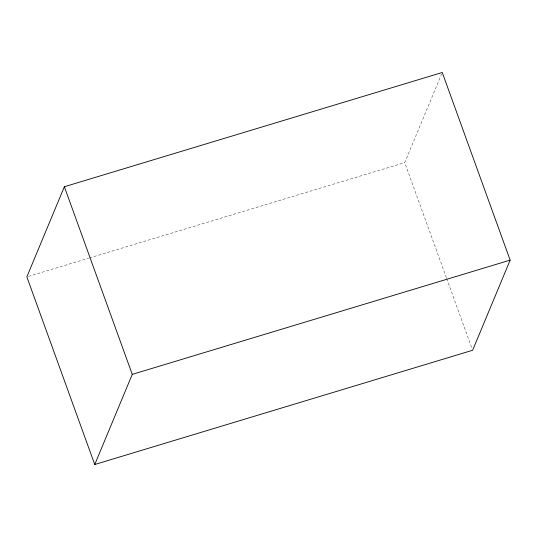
<?xml version="1.0" encoding="UTF-8"?>
<svg xmlns="http://www.w3.org/2000/svg" width="537" height="537" viewBox="0 0 537 537"><rect width="100%" height="100%" fill="white"/><g stroke="black" fill="none" stroke-linecap="round" stroke-linejoin="round"><path stroke-width="0.4" stroke-dasharray="2.69 2.01" d="M446.388 277.73L404.737 162.624L441.609 74.025M28.454 276.387L88.625 258.19M89.431 257.948L404.737 162.624M446.67 278.522L472.063 348.688"/><path stroke-width="0.81" d="M64.366 186.735L26.85 276.87L94.747 464.512L472.634 350.265L510.15 260.13L442.253 72.488L64.366 186.735L132.263 374.376L94.747 464.512M132.263 374.376L510.15 260.13"/></g></svg>
